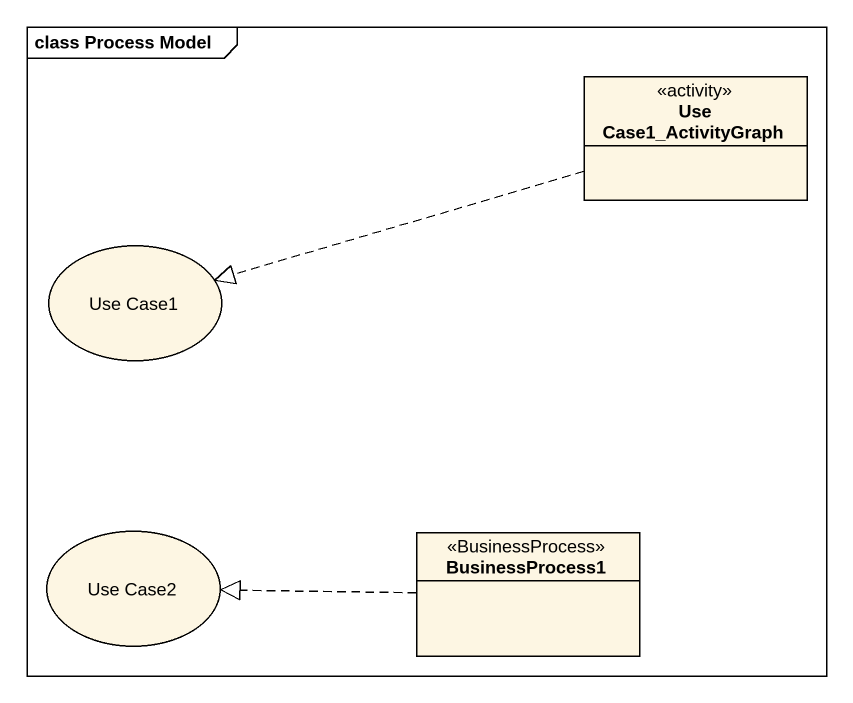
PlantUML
@startuml
mainframe class Process Model
allowmixing
hide circle
hide empty members
class "Use Case1_ActivityGraph" as Use_Case1_ActivityGraph <<activity>>
usecase "Use Case1" as Use_Case1
usecase "Use Case2" as Use_Case2
class BusinessProcess1 <<BusinessProcess>>
Use_Case1_ActivityGraph .left.|> Use_Case1
BusinessProcess1 .left.|> Use_Case2
@enduml
